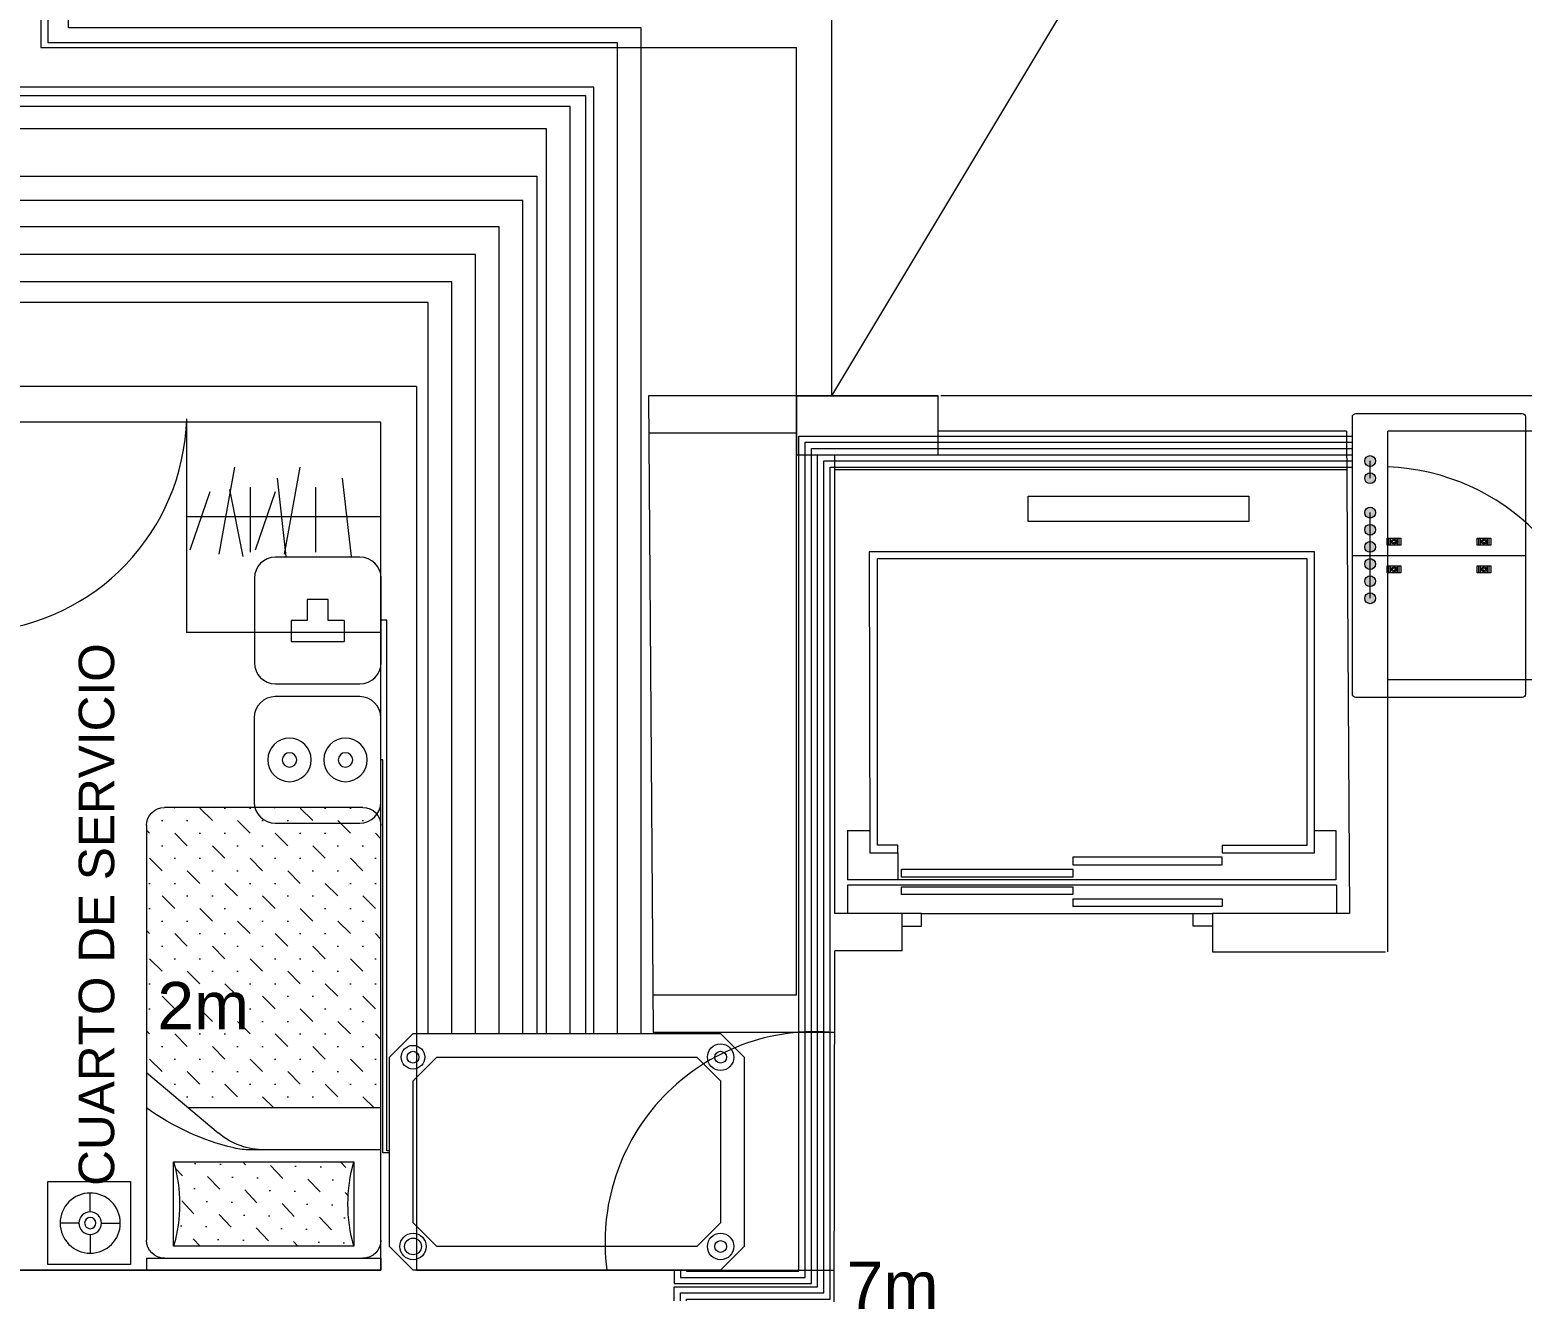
# Model space of a CAD drawing. Header units: metres. Extents: x -2 to 3328848, y -2 to 2725060.
# Drawn here: x 1662910.6 to 1662973.7, y 1363361.7 to 1363415.1 of the extents above; entities that cross this region are included whole.
import ezdxf

# ---------------------------------------------------------------- set-up
doc = ezdxf.new("R2010")
doc.units = ezdxf.units.M
doc.layers.get('0').update_dxf_attribs({"color": 253, "lineweight": 0})
for name, color, linetype, lineweight in [('ascensor', 253, 'Continuous', 0), ('ICT_EXTERNA', 3, 'Continuous', 0), ('ICT_INTERNA', 170, 'Continuous', 0), ('ICT_SUPERIOR', 30, 'Continuous', 0), ('ICT_TOMAS', 1, 'Continuous', 0), ('muebles', 253, 'Continuous', 0), ('NOFIJO', 253, 'Continuous', 0), ('PUERTAS', 253, 'Continuous', 0)]:
    doc.layers.add(name, color=color, linetype=linetype, lineweight=lineweight)
doc.styles.add('COTA', font='arial.ttf', dxfattribs={"height": 1})
doc.styles.get("Standard").update_dxf_attribs({"font": 'arial.ttf'})

# ---------------------------------------------------------------- blocks, each defined once
blk = doc.blocks.new('CAMA190X100CM-1MESITA')
at = {"layer": 'muebles'}
h = blk.add_hatch(dxfattribs=at)
h.set_pattern_fill('MUDST', color=256, scale=0.3, angle=406.5404101467818, style=0)
h.set_pattern_definition([(46.54041014678172, (-83.74444524832165, -2.074263211482048), (0.04873694475618788, 0.1604671624221987), [0.07499999999999991, -0.07499999999999991, 0, -0.07499999999999991, 0, -0.07499999999999991])])
h.paths.add_polyline_path([(0.5317029959858814, -0.1015999999999906, -0.1428571428571422), (0.5317029959858814, -0.4571999999999719), (1.293702995985882, -0.4572000000000003, -0.1428571428571542), (1.293702995985882, -0.1015999999999906)])
h = blk.add_hatch(dxfattribs=at)
h.set_pattern_fill('MUDST', color=256, scale=0.3, angle=404.9999999999999, style=0)
h.set_pattern_definition([(44.99999999999999, (-83.74444524832165, -2.074263211482048), (0.05303300858899111, 0.1590990257669732), [0.075, -0.075, 0, -0.075, 0, -0.075])])
h.paths.add_polyline_path([(1.408002995985896, -0.685799999999972), (0.5945201833576732, -0.685799999999972), (0.4174029959858387, -0.8349778579598421), (0.4174029959858672, -1.879599999999982, 0.4142135623730951), (0.4936029959858672, -1.955799999999982), (1.331802995985868, -1.955799999999982, 0.4142135623732043), (1.408002995985896, -1.879599999999982)])
for p, q in [((0.4174029959858672, 2.842170943040401e-14), (1.408002995985896, 0)), ((0.4174029959858672, -0.05079999999998108), (0.4174029959858672, 2.842170943040401e-14)), ((1.408002995985896, -0.05079999999998108), (1.408002995985896, 0)), ((0.4174029959858672, -0.05079999999998108), (1.408002995985896, -0.05079999999998108)), ((0.1793012381893107, -0.1509421569701033), (0.1793012381893107, -0.07156330363437746)), ((0.5317029959858814, -0.1015999999999906), (0.5317029959858814, -0.4571999999999719)), ((1.293702995985882, -0.1015999999999906), (0.5317029959858814, -0.1015999999999906)), ((1.293702995985882, -0.4572000000000003), (1.293702995985882, -0.1015999999999906)), ((0.4174029959858672, -1.879599999999982), (0.4174029959858672, -0.1269999999999811)), ((1.408002995985896, -0.1269999999999811), (1.408002995985896, -1.879599999999982)), ((0.1315509518100839, -0.1986924433493016), (0.05217209847435811, -0.1986924433493016)), ((0.1793012381893107, -0.2464427297285283), (0.1793012381893107, -0.3258215830642541)), ((0.2270515245685374, -0.1986924433493016), (0.3064303779042632, -0.1986924433493016)), ((0.5317029959858814, -0.4571999999999719), (1.293702995985882, -0.4572000000000003)), ((1.408002995985896, -0.5079999999999814), (0.8564353919858831, -0.5079999999999814)), ((0.417762228185893, -0.8346752927999717), (0.7205244369858974, -0.5796722721999856)), ((1.408002995985896, -0.685799999999972), (0.5952029959858862, -0.685799999999972)), ((1.331802995985868, -1.955799999999982), (0.4936029959858956, -1.955799999999982))]:
    blk.add_line(p, q, dxfattribs=at)
blk.add_lwpolyline([(0, -0.02415880543381377), (0, -0.3741588054338081), (0.3499999999999943, -0.3741588054338081), (0.3499999999999943, -0.02415880543381377)], close=True, dxfattribs=at)
for radius in [0.1271291397149466, 0.04775028637921253, 0.02383671369655249]:
    blk.add_circle((0.1793012381893107, -0.1986924433493016), radius, dxfattribs=at)
for centre, radius, start, end in [((0.4936029959858956, -0.1269999999999811), 0.07619999999999999, 90, 180), ((1.331802995985868, -0.1269999999999811), 0.07619999999999999, 0, 90), ((-0.07789700401411892, -0.2793999999999812), 0.635, 343.7397950000001, 16.26020499999998), ((1.903302995985882, -0.2793999999999812), 0.635, 163.739795, 196.260205), ((1.0252512595859, -1.521810342199984), 1.033630902, 103.3927959999999, 126.0202339999999), ((0.91687746058588, -0.8127999999999815), 0.3048, 90, 130.10593), ((0.8564353919858831, -0.8127999999999815), 0.3048, 90, 103.3927959999999), ((0.4936029959858956, -1.879599999999982), 0.07619999999999999, 180, 270), ((1.331802995985868, -1.879599999999982), 0.07619999999999999, 270, 0)]:
    blk.add_arc(centre, radius, start, end, dxfattribs=at)
blk = doc.blocks.new('RTR')
for p, q in [((-0.7499999999999929, 0.3999999999999773), (-0.6499999999999915, 0.5)), ((-0.6499999999999915, 0.5), (0.6500000000000057, 0.5)), ((0.6500000000000057, 0.5), (0.7500000000000071, 0.3999999999999773)), ((-0.75, -0.3999999999999773), (-0.7499999999999929, 0.3999999999999773)), ((-0.6499999999999844, 0.2999999999999545), (-0.549999999999983, 0.3999999999999773)), ((-0.549999999999983, 0.3999999999999773), (0.5500000000000043, 0.3999999999999773)), ((0.5500000000000043, 0.3999999999999773), (0.6500000000000057, 0.2999999999999545)), ((0.7500000000000071, 0.3999999999999773), (0.75, -0.3999999999999773)), ((-0.6500000000000057, -0.2999999999999545), (-0.6499999999999844, 0.2999999999999545)), ((0.6500000000000057, 0.2999999999999545), (0.6499999999999986, -0.2999999999999545)), ((-0.6500000000000057, -0.2999999999999545), (-0.5500000000000043, -0.3999999999999773)), ((0.6499999999999986, -0.2999999999999545), (0.5499999999999972, -0.3999999999999773)), ((-0.75, -0.3999999999999773), (-0.6499999999999986, -0.5)), ((0.5499999999999972, -0.3999999999999773), (-0.5500000000000043, -0.3999999999999773)), ((0.6499999999999986, -0.5), (0.75, -0.3999999999999773)), ((0.6499999999999986, -0.5), (-0.6499999999999986, -0.5))]:
    blk.add_line(p, q)
for centre, radius in [((-0.6499999999999986, 0.3999999999999773), 0.04999999999995453), ((0.6499999999999986, 0.3999999999999773), 0.05590169943745343), ((-0.6499999999999986, 0.3999999999999773), 0.02499999999997726), ((0.6499999999999986, 0.3999999999999773), 0.02499999999997726), ((-0.6499999999999986, -0.3999999999999773), 0.05590169943750428), ((-0.6499999999999986, -0.3999999999999773), 0.03535533905935049), ((0.6499999999999986, -0.3999999999999773), 0.05590169943750428), ((0.6499999999999986, -0.3999999999999773), 0.02500000000003411)]:
    blk.add_circle(centre, radius)
blk = doc.blocks.new('Registro secundario')
for p, q in [((3.199999999999907, 3.999999999999886), (3.199999999999907, -2.842170943040401e-14)), ((2.799999999999915, 3.15999999999994), (2.959999999999905, 3.15999999999994)), ((2.799999999999915, 3.119999999999976), (2.959999999999905, 3.119999999999976)), ((3.439999999999909, 3.15999999999994), (3.599999999999898, 3.15999999999994)), ((3.439999999999909, 3.119999999999976), (3.599999999999898, 3.119999999999976)), ((2.799999999999915, 2.959999999999951), (2.959999999999905, 2.959999999999951)), ((2.799999999999915, 2.919999999999987), (2.959999999999905, 2.919999999999987)), ((3.439999999999909, 2.959999999999951), (3.599999999999898, 2.959999999999951)), ((3.439999999999909, 2.919999999999987), (3.599999999999898, 2.919999999999987)), ((2.799999999999915, 1.079999999999984), (2.959999999999905, 1.079999999999984)), ((2.799999999999915, 1.04000000000002), (2.959999999999905, 1.04000000000002)), ((3.439999999999909, 1.079999999999984), (3.599999999999898, 1.079999999999984)), ((3.439999999999909, 1.04000000000002), (3.599999999999898, 1.04000000000002)), ((2.799999999999915, 0.879999999999967), (2.959999999999905, 0.879999999999967)), ((2.799999999999915, 0.8400000000000034), (2.959999999999905, 0.8400000000000034)), ((3.439999999999909, 0.879999999999967), (3.599999999999898, 0.879999999999967)), ((3.439999999999909, 0.8400000000000034), (3.599999999999898, 0.8400000000000034))]:
    blk.add_line(p, q)
blk.add_lwpolyline([(-2.842170943040401e-14, 3.999999999999886), (6.399999999999832, 3.999999999999886, -0.414213562373095), (6.47999999999983, 3.919999999999902), (6.47999999999983, 0.07999999999998408, -0.414213562373095), (6.399999999999832, 0), (0, 0, -0.414213562373095), (-0.0799999999999983, 0.07999999999998408), (-0.08000000000001961, 3.919999999999902, -0.414213562373095)], format="xyb", close=True)
for points in [[(2.799999999999908, 3.199999999999989), (2.959999999999905, 3.199999999999989), (2.959999999999905, 2.879999999999939), (2.799999999999908, 2.879999999999939)], [(3.439999999999909, 3.199999999999989), (3.599999999999891, 3.199999999999989), (3.599999999999891, 2.879999999999939), (3.439999999999909, 2.879999999999939)], [(2.799999999999908, 1.120000000000005), (2.959999999999905, 1.120000000000005), (2.959999999999905, 0.7999999999999545), (2.799999999999908, 0.7999999999999545)], [(3.439999999999909, 1.120000000000005), (3.599999999999891, 1.120000000000005), (3.599999999999891, 0.7999999999999545), (3.439999999999909, 0.7999999999999545)]]:
    blk.add_lwpolyline(points, close=True)
for centre, radius in [((2.879999999999907, 3.039999999999964), 0.0565685424949033), ((2.879999999999907, 3.039999999999964), 0.0323915366411885), ((3.519999999999907, 3.039999999999964), 0.0565685424949033), ((3.519999999999907, 3.039999999999964), 0.0323915366411885), ((2.879999999999907, 0.9599999999999795), 0.0565685424949033), ((2.879999999999907, 0.9599999999999795), 0.0323915366411885), ((3.519999999999907, 0.9599999999999795), 0.0565685424949033), ((3.519999999999907, 0.9599999999999795), 0.0323915366411885)]:
    blk.add_circle(centre, radius)
blk = doc.blocks.new('Toma TFN')
for p, q in [((-0.0625, 0.04999999999995453), (-0.05000000000000426, 0.04999999999995453)), ((-0.0625000000000071, 0), (-0.0625000000000071, 0.04999999999995453)), ((-0.05000000000000426, 0.04999999999995453), (0.04999999999999716, 0.04999999999995453)), ((0.04999999999999716, 0.04999999999995453), (0.0625, 0.04999999999995453)), ((0.06249999999999289, 0), (0.06249999999999289, 0.04999999999995453)), ((-0.05000000000000426, 0), (-0.0625, 5.684341886080801e-14)), ((-0.02499999999999858, 0), (-0.05000000000000426, 0)), ((-0.02499999999999858, -0.05000000000001137), (-0.02499999999999858, 0)), ((0.02499999999999858, 0), (0.02499999999999858, -0.05000000000001137)), ((0.04999999999999716, 0), (0.02499999999999858, 0)), ((0.0625, 5.684341886080801e-14), (0.04999999999999716, 0)), ((0.04999999999999716, 0), (0.04999999999999716, 0)), ((0.02499999999999858, -0.05000000000001137), (-0.02499999999999858, -0.05000000000001137))]:
    blk.add_line(p, q)
blk.add_lwpolyline([(-0.1000000000000085, 0.1499999999999204), (0.09999999999999432, 0.1499999999999773, -0.4142135623731283), (0.1499999999999986, 0.0999999999999659), (0.1499999999999986, -0.0999999999999659, -0.414213562373095), (0.1000000000000014, -0.1500000000000341), (-0.1000000000000085, -0.1500000000000341, -0.414213562373095), (-0.1500000000000057, -0.1000000000000227), (-0.1500000000000057, 0.0999999999999659, -0.414213562373095)], format="xyb", close=True)
blk = doc.blocks.new('TOMA TV')
blk.add_lwpolyline([(-0.1000000000000085, 0.1499999999999204), (0.09999999999999432, 0.1499999999999773, -0.4142135623731283), (0.1499999999999986, 0.0999999999999659), (0.1499999999999986, -0.0999999999999659, -0.414213562373095), (0.1000000000000014, -0.1500000000000341), (-0.1000000000000085, -0.1500000000000341, -0.414213562373095), (-0.1500000000000057, -0.1000000000000227), (-0.1500000000000057, 0.0999999999999659, -0.414213562373095)], format="xyb", close=True)
for centre, radius in [((-0.0663150679774205, -1.420738526825005e-14), 0.05153002220894185), ((0.06631506797741339, -1.421432416215396e-14), 0.05153002220894185), ((-0.0663150679774205, -1.420738526825005e-14), 0.0171766740696603), ((0.06631506797741339, -1.421432416215396e-14), 0.0171766740696603)]:
    blk.add_circle(centre, radius)

msp = doc.modelspace()

# ---------------------------------------------------------------- hatches: boundary and pattern name
at = {"layer": 'ICT_EXTERNA', "ltscale": 0.015}
h = msp.add_hatch(color=256, dxfattribs=at)
h.dxf.hatch_style = 1
h.paths.add_polyline_path([(1662967.272022172, 1363391.288497377, 1), (1662967.272022172, 1363390.83062641, 1)])
h.paths.add_polyline_path([(1662967.272022172, 1363392.012848549, 1), (1662967.272022172, 1363391.554977581, 1)])
h.paths.add_polyline_path([(1662967.272022172, 1363392.279328753, 1), (1662967.272022172, 1363392.737199718, 1)])
h.paths.add_polyline_path([(1662967.272022172, 1363393.46155089, 1), (1662967.272022172, 1363393.003679922, 1)])
h.paths.add_polyline_path([(1662967.272022172, 1363393.728031093, 1), (1662967.272022172, 1363394.185902059, 1)])
h.paths.add_polyline_path([(1662967.272022172, 1363394.452382263, 1), (1662967.272022172, 1363394.910253229, 1)])
at = {"layer": 'ICT_SUPERIOR'}
h = msp.add_hatch(color=256, dxfattribs=at)
h.dxf.hatch_style = 1
h.paths.add_polyline_path([(1662967.500957655, 1363396.861615174, 1), (1662967.043086688, 1363396.861615174, 1)])
h.paths.add_polyline_path([(1662967.500957655, 1363396.137264003, 1), (1662967.043086688, 1363396.137264003, 1)])

# ---------------------------------------------------------------- linework, layer by layer
for p, q in [((1662944.52202217, 1363399.62043982), (1662944.52202217, 1363469.62043982)), ((1662943.022022172, 1363399.62043982), (1662943.022022172, 1363414.337091148)), ((1662943.022022172, 1363374.286731526), (1662943.022022172, 1363399.62043982)), ((1662943.022022172, 1363399.62043982), (1662949.022022172, 1363399.62043982)), ((1662968.022022172, 1363376.12043982), (1662968.022022172, 1363387.62043982)), ((1662944.613889145, 1363347.62043982), (1662944.642083523, 1363376.162547352)), ((1662960.605265711, 1363376.12043982), (1662967.92202217, 1363376.12043982)), ((1662910.158993185, 1363362.664263457), (1662925.46751353, 1363362.664263457)), ((1662926.967513532, 1363362.664263457), (1662944.632163758, 1363362.664263457))]:
    msp.add_line(p, q)
at = {"ltscale": 0.02}
for p, q in [((1662944.52202217, 1363399.62043982), (1662986.500613455, 1363469.62043982)), ((1662911.097852579, 1363424.734426536), (1662911.097852579, 1363414.337091148)), ((1662911.097852579, 1363414.337091148), (1662943.022022172, 1363414.337091148)), ((1662926.967513532, 1363400.006001454), (1662878.522022172, 1363400.006001454)), ((1662926.967513532, 1363400.006001454), (1662926.967513532, 1363362.664263457)), ((1662936.77834875, 1363399.62043982), (1662936.967513532, 1363372.70668128)), ((1662943.022022172, 1363399.62043982), (1662936.77834875, 1363399.62043982)), ((1662967.02202217, 1363399.62043982), (1662949.122022173, 1363399.62043982)), ((1662988.022022172, 1363399.62043982), (1662967.02202217, 1363399.62043982)), ((1662925.46751353, 1363398.506001452), (1662883.022022172, 1363398.506001452)), ((1662925.46751353, 1363362.664263457), (1662925.46751353, 1363398.506001452)), ((1662943.022022172, 1363398.040389572), (1662936.789454215, 1363398.040389572)), ((1662966.275004877, 1363398.12043982), (1662949.022022172, 1363398.12043982)), ((1662966.275004877, 1363398.12043982), (1662949.022022172, 1363398.12043982)), ((1662966.275004877, 1363398.12043982), (1662966.40040055, 1363377.742061442)), ((1662968.022022172, 1363376.12043982), (1662968.022022172, 1363398.12043982)), ((1662968.522022172, 1363398.12043982), (1662968.022022172, 1363398.12043982)), ((1662982.02202217, 1363398.12043982), (1662968.522022172, 1363398.12043982)), ((1662944.643643792, 1363377.742061442), (1662944.643643792, 1363397.12043982)), ((1662986.500613455, 1363387.62043982), (1662968.022022172, 1363387.62043982)), ((1662947.497157604, 1363377.742061442), (1662944.643643792, 1363377.742061442)), ((1662947.497157604, 1363376.162011191), (1662947.497157604, 1363377.742061442)), ((1662966.40040055, 1363377.742061442), (1662960.605265711, 1363377.742061442)), ((1662960.605265711, 1363377.742061442), (1662960.605265711, 1363376.12043982)), ((1662947.497157604, 1363376.162011191), (1662944.642082994, 1363376.162011191)), ((1662943.022022172, 1363374.286731526), (1662936.967513532, 1363374.286731526)), ((1662943.022022172, 1363372.70668128), (1662936.967513532, 1363372.70668128)), ((1662925.46751353, 1363362.664263457), (1662910.158993185, 1363362.664263457))]:
    msp.add_line(p, q, dxfattribs=at)
at = {"ltscale": 0.015}
msp.add_line((1662944.63866976, 1363372.70668128), (1662943.022022172, 1363372.70668128), dxfattribs=at)
at = {"layer": 'ascensor', "ltscale": 0.02}
for p, q in [((1662944.643643792, 1363396.498818198), (1662966.284983313, 1363396.498818198)), ((1662952.81572846, 1363394.302247867), (1662952.81572846, 1363395.383328948)), ((1662952.81572846, 1363395.383328948), (1662962.1472348, 1363395.383328948)), ((1662962.1472348, 1363395.383328948), (1662962.1472348, 1363394.302247867)), ((1662962.1472348, 1363394.302247867), (1662952.81572846, 1363394.302247867)), ((1662964.913914063, 1363393.021850927), (1662946.106686902, 1363393.021850927)), ((1662946.106686902, 1363393.021850927), (1662946.130130281, 1363380.308337415)), ((1662964.913914063, 1363380.308337415), (1662964.913914063, 1363393.021850927)), ((1662964.613914064, 1363392.721850928), (1662946.454454603, 1363392.721850928)), ((1662946.454454603, 1363380.632661738), (1662946.454454603, 1363392.721850928)), ((1662964.613914064, 1363380.632661738), (1662964.613914064, 1363392.721850928)), ((1662945.179404909, 1363381.252326997), (1662946.130130281, 1363381.252326997)), ((1662945.179404909, 1363381.252326997), (1662945.179404909, 1363379.155345105)), ((1662964.913914063, 1363381.252326997), (1662965.829056347, 1363381.252326997)), ((1662965.829056347, 1363381.252326997), (1662965.829056347, 1363379.155345105)), ((1662946.130130281, 1363380.308337415), (1662947.311148762, 1363380.308337415)), ((1662947.311148762, 1363380.632661738), (1662946.454454603, 1363380.632661738)), ((1662947.311148762, 1363380.308337415), (1662947.311148762, 1363380.632661738)), ((1662947.311148762, 1363380.308337415), (1662947.311148762, 1363379.155345105)), ((1662961.021665911, 1363380.632661738), (1662961.021665911, 1363380.308337415)), ((1662961.021665911, 1363380.632661738), (1662964.613914064, 1363380.632661738)), ((1662961.021665911, 1363380.308337415), (1662964.913914063, 1363380.308337415)), ((1662947.467900355, 1363379.279970551), (1662947.467900355, 1363379.604294876)), ((1662947.467900355, 1363379.604294876), (1662954.707595407, 1363379.604294876)), ((1662961.021665911, 1363380.115579356), (1662954.707595407, 1363380.115579356)), ((1662954.707595407, 1363380.115579356), (1662954.707595407, 1363379.791255033)), ((1662954.707595407, 1363379.791255033), (1662961.021665911, 1363379.791255033)), ((1662954.707595407, 1363379.604294876), (1662954.707595407, 1363379.279970551)), ((1662961.021665911, 1363379.791255033), (1662961.021665911, 1363380.115579356)), ((1662965.829056347, 1363379.155345105), (1662945.179404909, 1363379.155345105)), ((1662965.846575773, 1363378.931453942), (1662945.179404909, 1363378.931453942)), ((1662945.179404909, 1363378.931453942), (1662945.179404909, 1363378.931453942)), ((1662945.179404909, 1363378.931453942), (1662945.179404909, 1363377.742061442)), ((1662954.707595407, 1363379.279970551), (1662947.467900355, 1363379.279970551)), ((1662965.846575773, 1363378.931453942), (1662965.846575773, 1363377.742061442)), ((1662947.467900355, 1363378.546643188), (1662947.467900355, 1363378.870967511)), ((1662947.467900355, 1363378.870967511), (1662954.707595407, 1363378.870967511)), ((1662954.707595407, 1363378.546643188), (1662947.467900355, 1363378.546643188)), ((1662954.707595407, 1363378.870967511), (1662954.707595407, 1363378.546643188)), ((1662954.707595407, 1363378.359683031), (1662961.021665911, 1363378.359683031)), ((1662954.707595407, 1363378.359683031), (1662954.707595407, 1363378.035358707)), ((1662961.021665911, 1363378.359683031), (1662961.021665911, 1363378.035358707)), ((1662948.307968414, 1363377.742061442), (1662947.497157604, 1363377.742061442)), ((1662948.307968414, 1363377.201520901), (1662948.307968414, 1363377.742061442)), ((1662948.307968414, 1363377.742061442), (1662960.605265711, 1363377.742061442)), ((1662961.021665911, 1363378.035358707), (1662954.707595407, 1363378.035358707)), ((1662959.794454901, 1363377.201520901), (1662959.794454901, 1363377.742061442)), ((1662959.794454901, 1363377.742061442), (1662960.605265711, 1363377.742061442)), ((1662947.497157604, 1363377.201520901), (1662948.307968414, 1363377.201520901)), ((1662960.605265711, 1363377.201520901), (1662959.794454901, 1363377.201520901))]:
    msp.add_line(p, q, dxfattribs=at)
at = {"layer": 'ICT_EXTERNA', "ltscale": 0.015}
msp.add_line((1662967.272022172, 1363391.059561894), (1662967.272022172, 1363394.681317747), dxfattribs=at)
for centre in [(1662967.272022172, 1363394.681317747), (1662967.272022172, 1363394.681317747), (1662967.272022172, 1363393.956966575), (1662967.272022172, 1363393.956966577), (1662967.272022172, 1363393.232615404), (1662967.272022172, 1363393.232615406), (1662967.272022172, 1363392.508264235), (1662967.272022172, 1363392.508264236), (1662967.272022172, 1363391.783913063), (1662967.272022172, 1363391.783913065), (1662967.272022172, 1363391.059561894), (1662967.272022172, 1363391.059561894)]:
    msp.add_circle(centre, 0.228935483500282, dxfattribs=at)
at = {"layer": 'ICT_INTERNA', "ltscale": 0.015}
for points in [[(1662938.383889788, 1363362.664263457), (1662938.383889788, 1363362.620797988), (1662943.131179019, 1363362.620797988), (1662943.131179019, 1363397.917855361), (1662966.522022172, 1363397.917855361)], [(1662937.857184953, 1363362.664263457), (1662937.857184953, 1363362.094991893), (1662943.657883854, 1363362.094991893), (1662943.657883854, 1363397.391150526), (1662966.522022172, 1363397.391150527)], [(1662938.12053737, 1363362.664263457), (1662938.12053737, 1363362.35834431), (1662943.394531436, 1363362.35834431), (1662943.394531436, 1363397.654502944), (1662966.522022172, 1363397.654502944)], [(1662937.857184953, 1363361.37043982), (1662937.857184953, 1363361.960497072), (1662943.921236271, 1363361.960497072), (1662943.921236271, 1363397.127798109), (1662966.522022172, 1363397.127798109)], [(1662938.12053737, 1363361.37043982), (1662938.12053737, 1363361.697144655), (1662944.184588688, 1363361.697144655), (1662944.184588688, 1363396.864445691), (1662966.522022172, 1363396.864445692)], [(1662938.383889787, 1363361.37043982), (1662938.383889787, 1363361.434690977), (1662944.447941106, 1363361.434690977), (1662944.447941106, 1363396.601093275), (1662966.522022172, 1363396.601093275)]]:
    msp.add_lwpolyline(points, dxfattribs=at)
at = {"layer": 'ICT_SUPERIOR'}
msp.add_line((1662967.272022172, 1363396.137264003), (1662967.272022172, 1363396.86372002), dxfattribs=at)
at = {"layer": 'ICT_SUPERIOR', "ltscale": 0.015}
for centre in [(1662967.272022172, 1363396.861615174), (1662967.272022172, 1363396.137264003)]:
    msp.add_circle(centre, 0.228935483500282, dxfattribs=at)
at = {"layer": 'ICT_TOMAS'}
for points in [[(1662932.465421694, 1363372.685049145), (1662932.465421694, 1363410.896369639), (1662892.322790569, 1363410.896369639), (1662892.322790569, 1363440.664781645), (1662883.662335512, 1363440.664781645), (1662883.662335512, 1363470.825207948), (1662889.144671004, 1363470.825207948), (1662889.144671004, 1363469.640615286)], [(1662929.465421694, 1363372.685049145), (1662929.465421694, 1363405.598302029), (1662839.405103417, 1363405.598302029), (1662839.405103417, 1363464.55548633)], [(1662930.465421694, 1363372.685049145), (1662930.465421694, 1363406.759508752), (1662845.283880545, 1363406.759508752), (1662845.283880545, 1363464.549698449)], [(1662931.465421694, 1363372.685049145), (1662931.465421694, 1363407.873127081), (1662851.170237761, 1363407.873127081), (1662851.170237761, 1363464.547906241)], [(1662857.132126404, 1363464.541971257), (1662857.132126404, 1363408.901062711), (1662932.061055887, 1363408.901062711), (1662932.061055887, 1363372.664263461)], [(1662935.465421694, 1363372.685049145), (1662935.465421694, 1363414.542025617), (1662911.395691245, 1363414.542025617), (1662911.395691245, 1363450.389503931), (1662912.606221151, 1363450.389503931)], [(1662889.117656364, 1363447.71788236), (1662889.117656364, 1363441.242532083), (1662893.106826303, 1363441.242532083), (1662893.106826303, 1363412.307615006), (1662934.111106143, 1363412.307615006), (1662934.111106143, 1363372.664263461)], [(1662936.465421694, 1363372.685049145), (1662936.465421694, 1363415.175147317), (1662912.262837275, 1363415.175147317), (1662912.262837275, 1363444.506933552), (1662912.597852581, 1363444.506933552)], [(1662933.465421694, 1363372.685049145), (1662933.465421694, 1363411.848836199), (1662892.708151263, 1363411.848836199), (1662892.708151263, 1363441.149505977), (1662886.090408756, 1363441.149505977), (1662886.080736981, 1363441.847989563)], [(1662934.465421694, 1363372.685049145), (1662934.465421694, 1363412.668782448), (1662893.325555375, 1363412.668782448), (1662893.325555375, 1363441.516503396), (1662891.963575386, 1363441.516503396), (1662891.963575386, 1363441.842410516)], [(1662928.465421694, 1363372.685049145), (1662928.465421694, 1363404.438792091), (1662866.101771624, 1363404.438792091), (1662863.796332529, 1363368.024044313)], [(1662927.465421694, 1363372.685049145), (1662927.465421694, 1363403.564085324), (1662867.093869061, 1363403.564085324), (1662869.678902908, 1363368.02962336)], [(1662925.820861391, 1363367.708345535), (1662925.709936792, 1363367.708345535), (1662925.709936792, 1363390.13034128), (1662925.473925194, 1363390.13034128)], [(1662925.820861391, 1363367.620181387), (1662925.55051479, 1363367.620181387), (1662925.55051479, 1363384.230497235), (1662925.46751353, 1363384.230497235)]]:
    msp.add_lwpolyline(points, dxfattribs=at)
at = {"layer": 'muebles', "ltscale": 0.02}
for p, q in [((1662917.252140169, 1363398.506001452), (1662917.252140169, 1363389.608666066)), ((1662918.633520541, 1363392.922289422), (1662919.294303368, 1363396.607970722)), ((1662921.389734213, 1363392.922289422), (1662922.050517036, 1363396.607970722)), ((1662921.465449593, 1363392.827793386), (1662921.087863396, 1363396.135445755)), ((1662924.221663262, 1363392.827793386), (1662923.844077066, 1363396.135445755)), ((1662917.406344461, 1363393.111303888), (1662918.25592504, 1363395.568424754)), ((1662919.06634234, 1363395.66292079), (1662919.632726288, 1363392.827793386)), ((1662919.955086193, 1363393.016785458), (1662919.955086193, 1363395.757416826)), ((1662920.162558133, 1363393.111303888), (1662921.012138708, 1363395.568424754)), ((1662922.711299862, 1363393.016785458), (1662922.711299862, 1363395.757416826)), ((1662917.252140169, 1363394.520347271), (1662925.46751353, 1363394.520347271)), ((1662925.46751353, 1363389.608666066), (1662917.252140169, 1363389.608666066))]:
    msp.add_line(p, q, dxfattribs=at)
at = {"layer": 'NOFIJO', "ltscale": 0.02}
msp.add_lwpolyline([(1662949.022022172, 1363397.12043982), (1662949.022022172, 1363399.62043982), (1662943.022022172, 1363399.62043982), (1662943.022022172, 1363397.12043982)], close=True, dxfattribs=at)
msp.add_lwpolyline([(1662949.022022172, 1363397.12043982), (1662949.022022172, 1363399.62043982), (1662943.022022172, 1363399.62043982), (1662943.022022172, 1363397.12043982)], close=True, dxfattribs=at)
at = {"layer": 'PUERTAS'}
for centre, radius, start, end in [((1662907.965259677, 1363398.916538574), 9.295950193339948, 274.2798195408042, 358.3354411850821), ((1662943.834985195, 1363363.84571812), 8.89733538598485, 84.75748567848248, 187.6306994451583)]:
    msp.add_arc(centre, radius, start, end, dxfattribs=at)
at = {"layer": 'PUERTAS', "ltscale": 0.02}
msp.add_arc((1662967.618559892, 1363387.225054503), 9.404044186896632, 2.409664307692396, 87.54108093715317, dxfattribs=at)

# ---------------------------------------------------------------- block references
at = {"layer": 'ICT_EXTERNA', "xscale": 1.829845896884216, "yscale": 1.829845896884216, "zscale": 1.829845896884216, "rotation": 90}
msp.add_blockref('Registro secundario', (1662973.841405759, 1363387.014932949), dxfattribs=at)
at = {"layer": 'ICT_INTERNA', "xscale": 10, "yscale": 10, "zscale": 10}
msp.add_blockref('RTR', (1662933.322594774, 1363367.664263457), dxfattribs=at)
at = {"layer": 'ICT_TOMAS', "rotation": 180}
for name, p, xscale, yscale, zscale in [('Toma TFN', (1662922.795429528, 1363390.122243987), -17.85663777392733, 17.85663777392733, 17.85663777392733), ('TOMA TV', (1662922.784833579, 1363384.228049238), -17.84178858404148, 17.84178858404148, 17.84178858404148)]:
    msp.add_blockref(name, p, dxfattribs=dict(at, xscale=xscale, yscale=yscale, zscale=zscale))
at = {"layer": 'muebles', "xscale": -10, "yscale": 10, "zscale": 10, "rotation": 180}
msp.add_blockref('CAMA190X100CM-1MESITA', (1662911.387483571, 1363362.664263457), dxfattribs=at)

# ---------------------------------------------------------------- texts
at = {"linetype": 'Continuous', "insert": (1662912.693291845, 1363366.225190636), "char_height": 1.5, "attachment_point": 1, "rotation": 90}
msp.add_mtext_dynamic_manual_height_columns('CUARTO DE SERVICIO', width=45.32035914068729, gutter_width=125, heights=[0], dxfattribs=at)
at = {"layer": 'ICT_INTERNA', "ltscale": 0.015, "insert": (1662945.185656916, 1363363.024892313), "char_height": 2, "attachment_point": 1, "style": 'COTA'}
msp.add_mtext_dynamic_manual_height_columns('\\pxqc;7m', width=3.810568010632977, gutter_width=4, heights=[1.343319116233424], dxfattribs=at)
at = {"layer": 'ICT_TOMAS', "ltscale": 0.015, "insert": (1662916.014448911, 1363374.844209434), "char_height": 2, "attachment_point": 1, "style": 'COTA'}
msp.add_mtext_dynamic_manual_height_columns('2m', width=3.810568010632977, gutter_width=4, heights=[1.343319116233424], dxfattribs=at)

doc.saveas('drawing.dxf')
